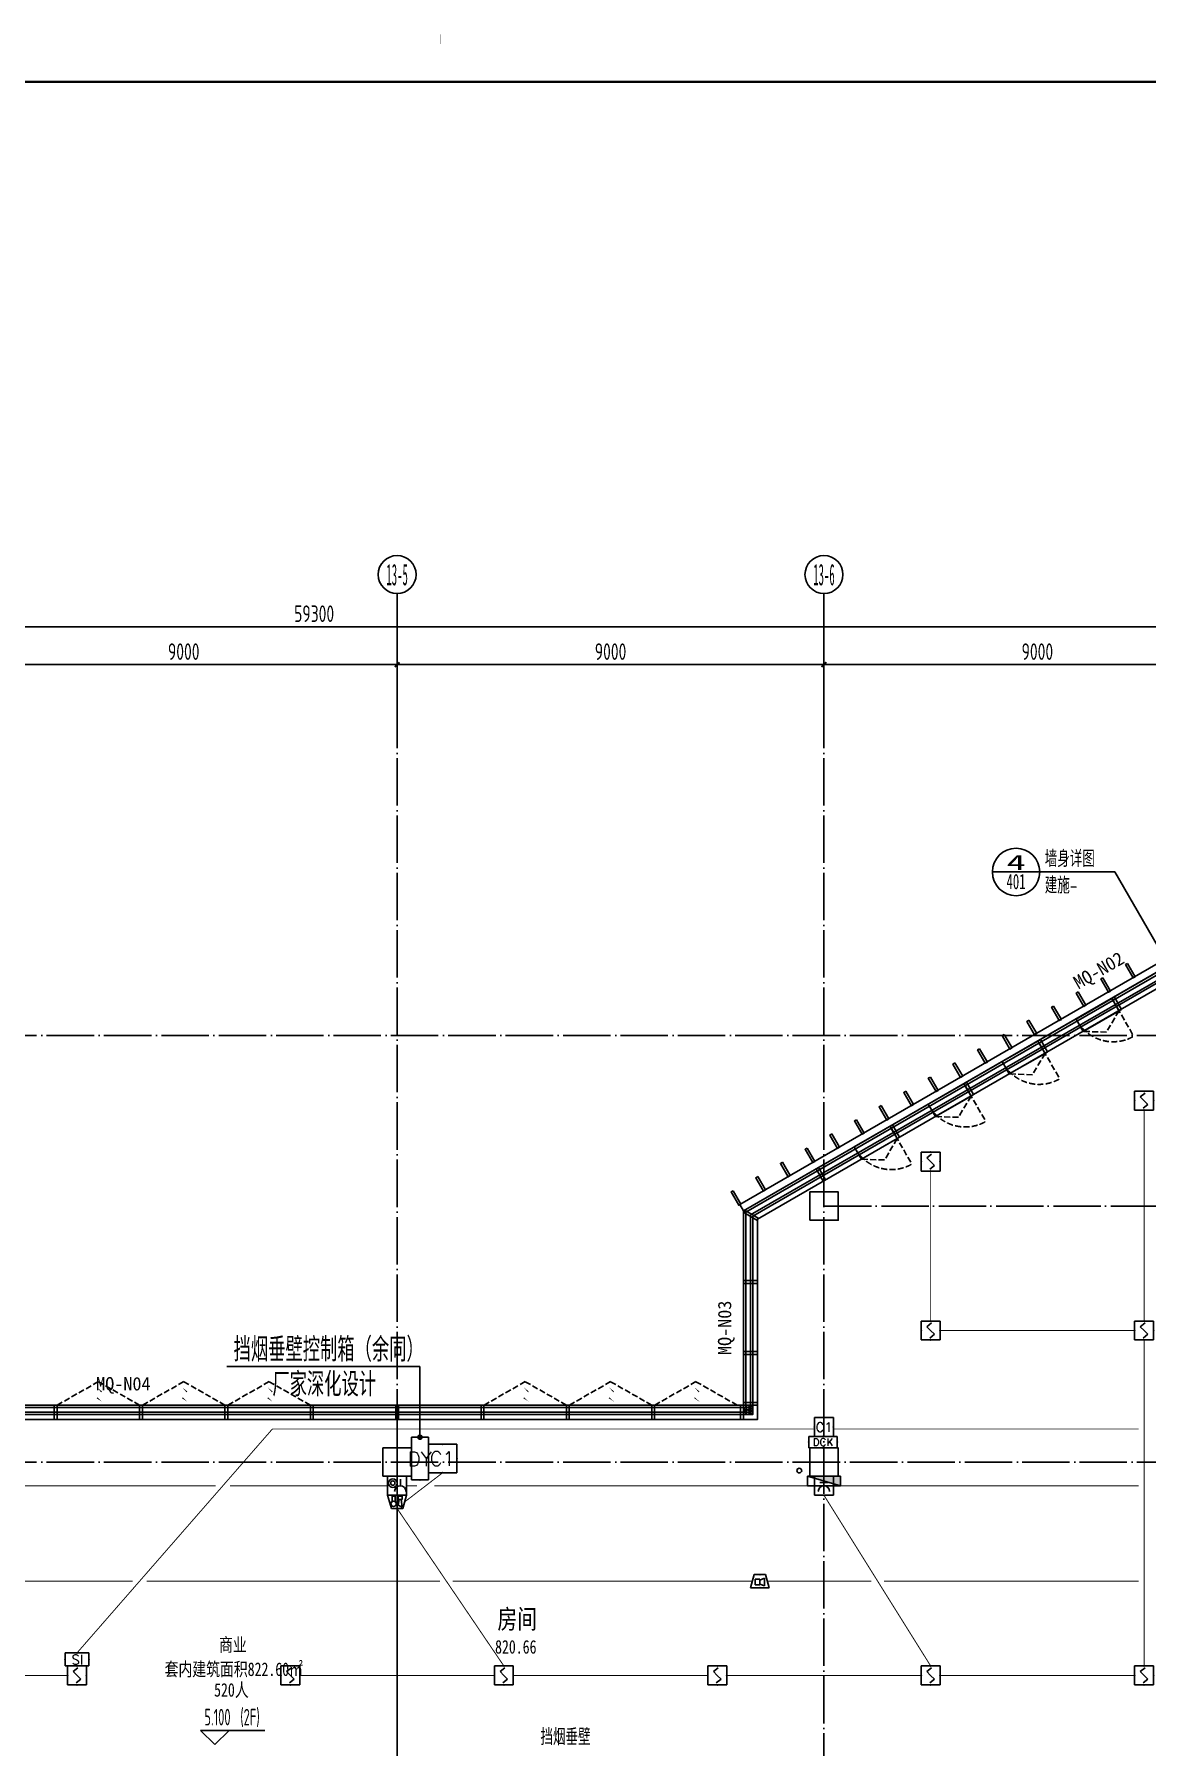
# Model space of a CAD drawing. Extents: x -1262219 to 73468, y -207485 to 163917.
# Drawn here: x -657526 to -634069, y 65395 to 101517 of the extents above; entities that cross this region are included whole.
import ezdxf
from ezdxf.enums import TextEntityAlignment as Align

# ---------------------------------------------------------------- set-up
doc = ezdxf.new("R2010")
doc.units = 0
doc.header["$LTSCALE"] = 500
doc.header["$MEASUREMENT"] = 0
for name, pattern in [('13#楼幕墙$0$DASH', [0.35, 0.25, -0.1]), ('X-104 13#平面$0$109 3#平面$0$DASH', [0.35, 0.25, -0.1]), ('X-104 13#平面$0$ACAD_ISO05W100', [34, 24, -3, 0.5, -3, 0.5, -3]), ('X-104 13#平面$0$DOTE', [2.42, 2, -0.2, 0.02, -0.2])]:
    doc.linetypes.add(name, pattern=pattern)
doc.layers.get('0').update_dxf_attribs({"linetype": 'CONTINUOUS'})
doc.layers.get('Defpoints').update_dxf_attribs({"linetype": 'CONTINUOUS'})
for name, color, linetype in [('13#楼幕墙$0$A-C_幕墙龙骨', 133, 'CONTINUOUS'), ('13#楼幕墙$0$A-C_玻璃幕墙', 140, 'CONTINUOUS'), ('13#楼幕墙$0$A-C_窗', 140, 'CONTINUOUS'), ('13#楼幕墙$0$A-TECH_结构', 21, 'CONTINUOUS'), ('13#楼幕墙$0$D-铝板', 181, 'CONTINUOUS'), ('AXIS_TEXT', 7, 'CONTINUOUS'), ('DIM-箱柜', 3, 'CONTINUOUS'), ('EQUIP-动力', 3, 'CONTINUOUS'), ('EQUIP-消防', 3, 'CONTINUOUS'), ('EQUIP-箱柜', 3, 'CONTINUOUS'), ('WIRE-消防', 4, 'TG_FS'), ('WIRE-消防广播', 6, 'TG_G'), ('WIRE-消防电源', 3, 'TG_FC'), ('WIRE-消防电话', 2, 'TG_FF'), ('X-104 13#平面$0$01-标注_标高', 200, 'CONTINUOUS'), ('X-104 13#平面$0$01-标注_符号', 200, 'CONTINUOUS'), ('X-104 13#平面$0$01-标注_轴线坐标', 132, 'CONTINUOUS'), ('X-104 13#平面$0$02-TEXT_房间', 7, 'CONTINUOUS'), ('X-104 13#平面$0$02-TEXT_标注', 130, 'CONTINUOUS'), ('X-104 13#平面$0$02-TEXT_轴号', 7, 'CONTINUOUS'), ('X-104 13#平面$0$A-TECH_暖通', 6, 'CONTINUOUS'), ('X-104 13#平面$0$A-TECH_水', 3, 'CONTINUOUS'), ('X-104 13#平面$0$A-TECH_结构', 21, 'CONTINUOUS'), ('X-104 13#平面$0$A_AXIS-轴线', 36, 'X-104 13#平面$0$DOTE'), ('X-104 13#平面$0$A_STR-砼柱', 51, 'CONTINUOUS')]:
    doc.layers.add(name, color=color, linetype=linetype)
doc.layers.add('X-104 13#平面$0$000套内', color=226, linetype='CONTINUOUS', lineweight=30, plot=False)
doc.styles.add('_TCH_DIM', font='SIMPLEX', dxfattribs={"bigfont": 'GBCBIG'})
doc.styles.add('_TEL_DIM', font='SIMPLEX', dxfattribs={"width": 0.8, "height": 3.5, "bigfont": 'JD'})
doc.styles.add('COMPLEX', font='COMPLEX')
doc.styles.add('TG_LINETYPE', font='SIMPLEX', dxfattribs={"width": 0.8, "height": 3, "bigfont": 'HZTXT'})
doc.styles.add('X-104 13#平面$0$_TCH_AXIS', font='STXIHEI.TTF', dxfattribs={"width": 0.75})
doc.styles.add('X-104 13#平面$0$_TCH_DIM', font='ros1.shx', dxfattribs={"width": 0.8, "bigfont": 'jd.shx'})
doc.styles.add('X-104 13#平面$0$_TCH_DIM_T3', font='ros1.shx', dxfattribs={"width": 0.8, "bigfont": 'jd.shx'})
doc.styles.add('X-104 13#平面$0$_TCH_LABEL', font='STXIHEI.TTF', dxfattribs={"width": 0.75})
doc.styles.add('X-104 13#平面$0$_TCH_SPACE', font='STXIHEI.TTF', dxfattribs={"width": 0.75, "height": 5})
doc.linetypes.add('TG_FC', pattern='A,2,-0.6,["FC",TG_LINETYPE,S=0.1,R=0,X=-0.5,Y=-0.15],0', length=2.6)
doc.linetypes.add('TG_FF', pattern='A,2,-0.6,["FF",TG_LINETYPE,S=0.1,R=0,X=-0.5,Y=-0.15],0', length=2.6)
doc.linetypes.add('TG_FS', pattern='A,2,-0.6,["FS",TG_LINETYPE,S=0.1,R=0,X=-0.5,Y=-0.15],0', length=2.6)
doc.linetypes.add('TG_G', pattern='A,2,-0.45,["G",TG_LINETYPE,S=0.1,R=0,X=-0.35,Y=-0.15],0', length=2.45)
doc.dimstyles.new('X-104 13#平面$0$_TCH_ARCH&&100', dxfattribs={"dimtxt": 350, "dimasz": 100, "dimexe": 250, "dimexo": 300, "dimgap": 100, "dimtad": 1, "dimdec": 0, "dimzin": 0, "dimdsep": 46, "dimtxsty": 'X-104 13#平面$0$_TCH_DIM_T3', "dimblk": 'X-104 13#平面$0$_ArchTick', "dimcen": 0.09, "dimclrt": 7, "dimazin": 2, "dimtfac": 1, "dimtdec": 0, "dimtix": 1, "dimtmove": 2, "dimatfit": 3, "dimfxl": 0, "dimtolj": 1, "dimtzin": 0, "dimarcsym": 0})

# ---------------------------------------------------------------- blocks, each defined once
blk = doc.blocks.new('图框-A1')
for points, const_width in [([(0, 0), (841, 0), (841, 594), (0, 594)], 0.05), ([(766, 584), (25, 584), (25, 10), (766, 10)], 0.5)]:
    blk.add_lwpolyline(points, close=True, dxfattribs=dict(const_width=const_width))
at = {"const_width": 0.05}
blk.add_lwpolyline([(420.5, 594), (420.5, 592)], dxfattribs=at)
blk = doc.blocks.new('13#楼幕墙$0$A$C2B4E24BF')
at = {"linetype": '13#楼幕墙$0$DASH'}
for points in [[(5, 50), (5, 920)], [(5, 300), (460, 557), (875, 300)]]:
    blk.add_lwpolyline(points, dxfattribs=at)
blk.add_lwpolyline([(5, 0), (875, 0), (875, 300), (5, 300)], close=True)
blk.add_arc((5, 50), 870, 0, 90, dxfattribs=at)
blk = doc.blocks.new('13#楼幕墙$0$A$C62EA228A')
at = {"linetype": '13#楼幕墙$0$DASH'}
blk.add_lwpolyline([(10, -300), (-860, -797), (-1730, -300)], dxfattribs=at)
at = {"layer": '13#楼幕墙$0$A-C_玻璃幕墙', "color": 1}
blk.add_lwpolyline([(-889, -674, 0, 25, 0), (-792, -580, 0, 0, 0), (-890, -456, 25, 0, 0), (-786, -374, 0, 0, 0)], format="xyseb", dxfattribs=at)
blk = doc.blocks.new('13#楼幕墙$0$ccdididi')
blk.add_lwpolyline([(50, 325), (0, 325), (0, 0), (50, 0)], close=True)
blk = doc.blocks.new('13#楼幕墙$0$A$C7A413A1D')
blk.add_lwpolyline([(-70, -300), (-10, -300), (-10, 0), (-70, 0)], close=True)
blk = doc.blocks.new('13#楼幕墙$0$$LinePat$岩棉板')
at = {"color": 0}
for p, q in [((0, -17), (12, -67)), ((12, -67), (24, -17))]:
    blk.add_line(p, q, dxfattribs=at)
for centre, start, end in [((12, -17), 0, 180), ((0, -67), 270, 0), ((24, -67), 180, 270)]:
    blk.add_arc(centre, 12, start, end, dxfattribs=at)
at = {"layer": 'Defpoints'}
blk.add_point((0, 0), dxfattribs=at)
at = {"layer": 'Defpoints', "color": 0}
blk.add_point((24, -84), dxfattribs=at)
blk = doc.blocks.new('*U148')
for points in [[(150, 150), (150, 200), (0, 200), (0, 0), (150, 0)], [(150, 0), (200, 0), (200, 150), (150, 150)]]:
    blk.add_lwpolyline(points)
at = {"color": 8, "yscale": 1.782568518697715, "zscale": 1.782568518697715}
for p, xscale, rotation in [((150, 200), 2.083067894769967, 270), ((150, 150), 2.083067894769967, 270), ((150, 100), 2.083067894769967, 270), ((150, 50), 2.083067894769967, 270), ((200, 0), 2.083333331597222, 180)]:
    blk.add_blockref('13#楼幕墙$0$$LinePat$岩棉板', p, dxfattribs=dict(at, xscale=xscale, rotation=rotation))
blk = doc.blocks.new('13#楼幕墙')
at = {"layer": '13#楼幕墙$0$A-C_幕墙龙骨'}
blk.add_lwpolyline([(38113, 76548), (38087, 76505), (37828, 76655), (37853, 76698)], close=True, dxfattribs=at)
at = {"layer": '13#楼幕墙$0$A-C_玻璃幕墙'}
for p, q in [((53293, 85645), (37800, 76700)), ((53288, 85584), (37850, 76671)), ((53272, 85402), (38000, 76585)), ((37800, 76700), (37800, 72600)), ((37850, 76671), (37850, 72550)), ((38000, 76585), (38000, 72400)), ((38000, 72400), (12440, 72400)), ((37850, 72550), (12485, 72550)), ((37800, 72600), (12500, 72600))]:
    blk.add_line(p, q, dxfattribs=at)
at = {"layer": '13#楼幕墙$0$A-TECH_结构'}
blk.add_lwpolyline([(4402, 77600), (-600, 77600), (-600, 60000), (21800, 60000), (21800, 61600), (58100, 61600), (58100, 81220), (53261, 85280), (38100, 76527), (38100, 72300), (12410, 72300), (4402, 77600)], dxfattribs=at)
at = {"layer": '13#楼幕墙$0$D-铝板'}
blk.add_lwpolyline([(37725, 76830), (53309, 85827), (53293, 85645), (37800, 76700)], close=True, dxfattribs=at)
at = {"layer": '13#楼幕墙$0$A-C_幕墙龙骨'}
for p, rotation in [((45633, 81214), 29.95337307627283), ((44073, 80315), 29.95337307627283), ((42514, 79416), 29.95337307627283), ((40954, 78518), 29.95337307627283), ((39394, 77619), 29.95337307627283), ((37800, 75240), 90), ((37800, 73740), 90), ((37800, 72670), 90)]:
    blk.add_blockref('13#楼幕墙$0$A$C7A413A1D', p, dxfattribs=dict(at, rotation=rotation))
for p in [(23340, 72600), (25140, 72600), (26940, 72600), (28740, 72600), (30540, 72600), (32340, 72600), (34140, 72600), (35940, 72600), (37810, 72600)]:
    blk.add_blockref('13#楼幕墙$0$A$C7A413A1D', p, dxfattribs=at)
at = {"layer": '13#楼幕墙$0$A-C_幕墙龙骨', "xscale": -1}
blk.add_blockref('*U148', (38000, 72400), dxfattribs=at)
at = {"layer": '13#楼幕墙$0$A-C_窗', "rotation": 209.9533730763658}
for p in [(45576, 81181), (44017, 80283), (42457, 79384), (40898, 78485)]:
    blk.add_blockref('13#楼幕墙$0$A$C2B4E24BF', p, dxfattribs=at)
at = {"layer": '13#楼幕墙$0$A-C_窗', "xscale": -1, "rotation": 180}
for p in [(25060, 72300), (26860, 72300), (28660, 72300), (34060, 72300), (35860, 72300), (37660, 72300)]:
    blk.add_blockref('13#楼幕墙$0$A$C62EA228A', p, dxfattribs=at)
at = {"layer": '13#楼幕墙$0$D-铝板', "rotation": 29.95337307636523}
for p in [(46021, 81611), (44982, 81012), (45502, 81311), (44462, 80712), (43942, 80413), (43422, 80113), (42902, 79813), (41863, 79214), (42382, 79514), (41343, 78915), (40823, 78615), (40303, 78315), (39783, 78016), (38743, 77417), (39263, 77716), (38224, 77117), (37704, 76818)]:
    blk.add_blockref('13#楼幕墙$0$ccdididi', p, dxfattribs=at)
blk = doc.blocks.new('_AXISO')
blk.add_circle((0, 0), 0.5)
at = {"layer": 'AXIS_TEXT', "style": 'COMPLEX', "width": 1.041667}
blk.add_attdef('A', text='', height=0.56, dxfattribs=at).set_placement((-0.25, -0.28), (0.25, -0.28), align=Align.FIT)
blk = doc.blocks.new('X-104 13#平面$0$_ArchTick')
at = {"color": 0, "linetype": 'ByBlock', "const_width": 0.4}
blk.add_lwpolyline([(-0.5, -0.5), (0.5, 0.5)], dxfattribs=at)
blk = doc.blocks.new('*D179')
at = {"layer": 'Defpoints', "color": 0}
for p in [(58400, 26620), (-900, 24620), (58400, 24620)]:
    blk.add_point(p, dxfattribs=at)
at = {"layer": 'X-104 13#平面$0$01-标注_轴线坐标', "color": 0, "lineweight": -2}
for p, q in [((-900, 24920), (-900, 26870)), ((58400, 24920), (58400, 26870)), ((-900, 26620), (58400, 26620))]:
    blk.add_line(p, q, dxfattribs=at)
at = {"layer": 'X-104 13#平面$0$01-标注_轴线坐标', "color": 0, "lineweight": -2, "xscale": 100, "yscale": 100, "zscale": 100, "rotation": 180}
blk.add_blockref('X-104 13#平面$0$_ArchTick', (-900, 26620), dxfattribs=at)
at = {"layer": 'X-104 13#平面$0$01-标注_轴线坐标', "color": 0, "lineweight": -2, "xscale": 100, "yscale": 100, "zscale": 100}
blk.add_blockref('X-104 13#平面$0$_ArchTick', (58400, 26620), dxfattribs=at)
at = {"layer": 'X-104 13#平面$0$01-标注_轴线坐标', "color": 7, "insert": (28750, 26895), "char_height": 350, "attachment_point": 5, "style": 'X-104 13#平面$0$_TCH_DIM_T3'}
blk.add_mtext('\\A1;59300', dxfattribs=at)
blk = doc.blocks.new('*D184')
at = {"layer": 'Defpoints', "color": 0}
for p in [(30500, 25820), (21500, 24620), (30500, 24620)]:
    blk.add_point(p, dxfattribs=at)
at = {"layer": 'X-104 13#平面$0$01-标注_轴线坐标', "color": 0, "lineweight": -2}
for p, q in [((21500, 24920), (21500, 26070)), ((30500, 24920), (30500, 26070)), ((21500, 25820), (30500, 25820))]:
    blk.add_line(p, q, dxfattribs=at)
at = {"layer": 'X-104 13#平面$0$01-标注_轴线坐标', "color": 0, "lineweight": -2, "xscale": 100, "yscale": 100, "zscale": 100, "rotation": 180}
blk.add_blockref('X-104 13#平面$0$_ArchTick', (21500, 25820), dxfattribs=at)
at = {"layer": 'X-104 13#平面$0$01-标注_轴线坐标', "color": 0, "lineweight": -2, "xscale": 100, "yscale": 100, "zscale": 100}
blk.add_blockref('X-104 13#平面$0$_ArchTick', (30500, 25820), dxfattribs=at)
at = {"layer": 'X-104 13#平面$0$01-标注_轴线坐标', "color": 7, "insert": (26000, 26095), "char_height": 350, "attachment_point": 5, "style": 'X-104 13#平面$0$_TCH_DIM_T3'}
blk.add_mtext('\\A1;9000', dxfattribs=at)
blk = doc.blocks.new('*D185')
at = {"layer": 'Defpoints', "color": 0}
for p in [(39500, 25820), (30500, 24620), (39500, 24620)]:
    blk.add_point(p, dxfattribs=at)
at = {"layer": 'X-104 13#平面$0$01-标注_轴线坐标', "color": 0, "lineweight": -2}
for p, q in [((30500, 24920), (30500, 26070)), ((39500, 24920), (39500, 26070)), ((30500, 25820), (39500, 25820))]:
    blk.add_line(p, q, dxfattribs=at)
at = {"layer": 'X-104 13#平面$0$01-标注_轴线坐标', "color": 0, "lineweight": -2, "xscale": 100, "yscale": 100, "zscale": 100, "rotation": 180}
blk.add_blockref('X-104 13#平面$0$_ArchTick', (30500, 25820), dxfattribs=at)
at = {"layer": 'X-104 13#平面$0$01-标注_轴线坐标', "color": 0, "lineweight": -2, "xscale": 100, "yscale": 100, "zscale": 100}
blk.add_blockref('X-104 13#平面$0$_ArchTick', (39500, 25820), dxfattribs=at)
at = {"layer": 'X-104 13#平面$0$01-标注_轴线坐标', "color": 7, "insert": (35000, 26095), "char_height": 350, "attachment_point": 5, "style": 'X-104 13#平面$0$_TCH_DIM_T3'}
blk.add_mtext('\\A1;9000', dxfattribs=at)
blk = doc.blocks.new('*D186')
at = {"layer": 'Defpoints', "color": 0}
for p in [(48500, 25820), (39500, 24620), (48500, 24620)]:
    blk.add_point(p, dxfattribs=at)
at = {"layer": 'X-104 13#平面$0$01-标注_轴线坐标', "color": 0, "lineweight": -2}
for p, q in [((39500, 24920), (39500, 26070)), ((48500, 24920), (48500, 26070)), ((39500, 25820), (48500, 25820))]:
    blk.add_line(p, q, dxfattribs=at)
at = {"layer": 'X-104 13#平面$0$01-标注_轴线坐标', "color": 0, "lineweight": -2, "xscale": 100, "yscale": 100, "zscale": 100, "rotation": 180}
blk.add_blockref('X-104 13#平面$0$_ArchTick', (39500, 25820), dxfattribs=at)
at = {"layer": 'X-104 13#平面$0$01-标注_轴线坐标', "color": 0, "lineweight": -2, "xscale": 100, "yscale": 100, "zscale": 100}
blk.add_blockref('X-104 13#平面$0$_ArchTick', (48500, 25820), dxfattribs=at)
at = {"layer": 'X-104 13#平面$0$01-标注_轴线坐标', "color": 7, "insert": (44000, 26095), "char_height": 350, "attachment_point": 5, "style": 'X-104 13#平面$0$_TCH_DIM_T3'}
blk.add_mtext('\\A1;9000', dxfattribs=at)
blk = doc.blocks.new('X-104 13#平面$0$$TwtSys$00000434')
for p, q in [((-0.5, 0.5), (-0.5, -0.5)), ((-0.5, -0.5), (0.5, 0.5)), ((0.5, 0.5), (-0.5, 0.5)), ((0.5, -0.5), (0.5, 0.5)), ((-0.5, -0.5), (0.5, -0.5))]:
    blk.add_line(p, q)
blk.add_solid([(0.5, -0.5), (0.5, 0.5), (-0.5, -0.5)])
blk = doc.blocks.new('X-104 13#平面$0$A$C55540B70')
at = {"layer": 'X-104 13#平面$0$A-TECH_水'}
blk.add_circle((-18520, 71220), 50, dxfattribs=at)
at = {"layer": 'X-104 13#平面$0$A-TECH_水', "xscale": -700, "yscale": 200, "zscale": 700, "rotation": 180}
blk.add_blockref('X-104 13#平面$0$$TwtSys$00000434', (-18000, 71000), dxfattribs=at)
blk = doc.blocks.new('_FZHK')
blk.add_lwpolyline([(-0.5, -0.5), (0.5, -0.5), (0.5, 0.5), (-0.5, 0.5)], close=True)
blk = doc.blocks.new('$equip_U$00000201(HT0787)')
at = {"color": 3}
for p, q in [((0.5, 0.5), (-0.5, 0.5)), ((-0.5, 0.5), (-0.5, -0.5)), ((-0.2, 0.2), (0.05, 0.4)), ((0, 0), (-0.2, 0.2)), ((0, 0), (0.2, -0.2)), ((0.5, -0.5), (0.5, 0.5)), ((-0.5, -0.5), (0.5, -0.5)), ((0.2, -0.2), (-0.05, -0.4))]:
    blk.add_line(p, q, dxfattribs=at)
for points, const_width in [([(-0.5, 0.5), (0.5, 0.5)], 0.025), ([(-0.5, -0.5), (-0.5, 0.5)], 0.025), ([(0.05, 0.4), (-0.2, 0.2), (0.2, -0.2), (-0.05, -0.4)], 0.0125), ([(0.5, 0.5), (0.5, -0.5)], 0.025), ([(0.5, -0.5), (-0.5, -0.5)], 0.025)]:
    blk.add_lwpolyline(points, dxfattribs=dict(at, const_width=const_width))
blk.add_lwpolyline([(0.5, 0.5), (0.5, -0.5)], dxfattribs=at)
for p in [(-0.5, 0), (0, 0.5), (0.5, 0), (0, -0.5)]:
    blk.add_point(p)
at = {"color": 7, "style": '_TEL_DIM', "flags": 1}
blk.add_attdef('A', text='', height=0.000025, dxfattribs=at).set_placement((0, 0), align=Align.MIDDLE_CENTER)
blk = doc.blocks.new('$equip_U$00000153(HT0787)')
at = {"color": 4}
for p, q in [((-0.3, 0.35), (-0.5, -0.35)), ((0.3, 0.35), (-0.3, 0.35)), ((-0.25, 0.1), (-0.25, -0.2)), ((0, 0.1), (-0.25, 0.1)), ((0, 0.05), (0.25, 0.15)), ((0, -0.2), (0, 0.1)), ((0.25, 0.15), (0.25, -0.25)), ((0.5, -0.35), (0.3, 0.35)), ((-0.5, -0.35), (0.5, -0.35)), ((-0.25, -0.2), (0, -0.2)), ((0.25, -0.25), (0, -0.15))]:
    blk.add_line(p, q, dxfattribs=at)
at = {"color": 4, "const_width": 0.0125}
blk.add_lwpolyline([(-0.3, 0.35), (-0.5, -0.35), (0.5, -0.35), (0.3, 0.35), (-0.3, 0.35)], dxfattribs=at)
for p in [(-0.4, 0), (0, 0.35), (0.4, 0), (0, -0.35)]:
    blk.add_point(p)
at = {"color": 7, "style": '_TEL_DIM', "flags": 1}
blk.add_attdef('A', text='', height=0.000025, dxfattribs=at).set_placement((0, 0), align=Align.MIDDLE_CENTER)
blk = doc.blocks.new('$equip_U$00000278(HT0787)')
at = {"color": 3}
for p, q in [((-0.5, 1), (-0.5, 0)), ((0.5, 1), (-0.5, 1)), ((0.5, 0), (0.5, 1)), ((-0.5, 0), (0.5, 0))]:
    blk.add_line(p, q, dxfattribs=at)
for p, q in [((-0.219, 0.331), (0.222, 0.331)), ((0, 0.5), (0, 0.15))]:
    blk.add_line(p, q)
at = {"color": 3, "const_width": 0.025}
for points in [[(-0.5, 0), (-0.5, 1)], [(-0.5, 1), (0.5, 1)], [(0.5, 1), (0.5, 0)], [(0.5, 0), (-0.5, 0)]]:
    blk.add_lwpolyline(points, dxfattribs=at)
blk.add_arc((0, 0.8), 0.3, 180, 0)
for p in [(0, 1), (-0.5, 0.5), (0, 0), (0.5, 0.5)]:
    blk.add_point(p)
at = {"color": 7, "style": '_TEL_DIM', "flags": 1}
for tag in ['A', 'REMARK']:
    blk.add_attdef(tag, text='', height=0.000025, dxfattribs=at).set_placement((0, 0), align=Align.MIDDLE_CENTER)
blk = doc.blocks.new('$equip_U$00000276(HT0787)')
at = {"color": 3}
for p, q in [((-0.5, 1), (-0.5, 0)), ((0.5, 1), (-0.5, 1)), ((0.5, 0), (0.5, 1)), ((-0.5, 0), (0.5, 0))]:
    blk.add_line(p, q, dxfattribs=at)
blk.add_line((-0.169, 0.5), (-0.169, 0.15))
at = {"color": 3, "const_width": 0.025}
for points in [[(-0.5, 0), (-0.5, 1)], [(-0.5, 1), (0.5, 1)], [(0.5, 1), (0.5, 0)], [(0.5, 0), (-0.5, 0)]]:
    blk.add_lwpolyline(points, dxfattribs=at)
at = {"color": 3}
blk.add_lwpolyline([(0.5, 1), (0.5, 0)], dxfattribs=at)
for radius in [0.226, 0.113]:
    blk.add_circle((0.227, 0.36), radius)
blk.add_arc((-0.169, 0.8), 0.3, 180, 0)
for p in [(0, 1), (-0.5, 0.5), (0, 0), (0.5, 0.5)]:
    blk.add_point(p)
at = {"color": 7, "style": '_TEL_DIM', "flags": 1}
for tag in ['A', 'REMARK']:
    blk.add_attdef(tag, text='', height=0.000025, dxfattribs=at).set_placement((0, 0), align=Align.MIDDLE_CENTER)
blk = doc.blocks.new('$equip_U$00000160(HT0787)')
at = {"color": 1}
for p, q in [((-0.3, 0.7), (-0.5, 0)), ((-0.5, 0), (0.5, 0)), ((0.3, 0.7), (-0.3, 0.7)), ((-0.27, 0.626), (-0.05, 0.526)), ((-0.22, 0.226), (-0.27, 0.626)), ((-0.05, 0.226), (-0.27, 0.226)), ((-0.27, 0.226), (-0.27, 0.056)), ((-0.27, 0.056), (-0.05, 0.056)), ((-0.05, 0.526), (-0.1, 0.226)), ((-0.05, 0.056), (-0.05, 0.226)), ((0, 0.7), (0, 0)), ((0.112, 0.052), (0.112, 0.337)), ((0.262, 0.052), (0.112, 0.052)), ((0.262, 0.337), (0.262, 0.052)), ((0.5, 0), (0.3, 0.7))]:
    blk.add_line(p, q, dxfattribs=at)
at = {"color": 1, "const_width": 0.0125}
blk.add_lwpolyline([(-0.3, 0.7), (-0.5, 0), (0.5, 0), (0.3, 0.7), (-0.3, 0.7)], dxfattribs=at)
at = {"color": 1}
blk.add_circle((0.187, 0.452), 0.139, dxfattribs=at)
for p in [(-0.4, 0.35), (0, 0.7), (0, 0), (0.4, 0.35)]:
    blk.add_point(p)
at = {"color": 7, "style": '_TEL_DIM', "flags": 1}
blk.add_attdef('A', text='', height=0.000025, dxfattribs=at).set_placement((0, 0), align=Align.MIDDLE_CENTER)
blk = doc.blocks.new('$equip_U$00000295(HT0787)')
at = {"color": 3}
for p, q in [((-0.625, 0), (-0.625, 0.687)), ((-0.625, 0.687), (0.625, 0.687)), ((0.625, 0), (-0.625, 0)), ((0.625, 0.687), (0.625, 0))]:
    blk.add_line(p, q, dxfattribs=at)
at = {"color": 3, "const_width": 0.0125}
blk.add_lwpolyline([(-0.625, 0), (0.625, 0), (0.625, 0.687), (-0.625, 0.687), (-0.625, 0)], dxfattribs=at)
for p in [(-0.625, 0.344), (0, 0.687), (0.625, 0.344)]:
    blk.add_point(p)
at = {"color": 7, "style": '_TEL_DIM'}
for tag, height in [('SI', 0.5), ('$TEXT$', 0.000025)]:
    blk.add_attdef(tag, text='', height=height, dxfattribs=at).set_placement((0.016, 0.33), align=Align.MIDDLE_CENTER)
at = {"color": 7, "style": '_TEL_DIM', "flags": 1}
for tag in ['REMARK', 'REMARK', 'A', 'REMARK']:
    blk.add_attdef(tag, text='', height=0.000025, dxfattribs=at).set_placement((0, 0), align=Align.MIDDLE_CENTER)
blk = doc.blocks.new('$equip$00001816')
for p, q in [((0.75, 0.6), (-0.75, 0.6)), ((-0.75, 0.6), (-0.75, 0)), ((-0.75, 0), (0.75, 0)), ((0.75, 0), (0.75, 0.6))]:
    blk.add_line(p, q)
for p in [(-0.75, 0.3), (0, 0.6), (0, 0), (0.75, 0.3)]:
    blk.add_point(p)
at = {"color": 7, "style": '_TEL_DIM'}
blk.add_attdef('$TEXT$', text='', height=0.4, dxfattribs=at).set_placement((0, 0.3), align=Align.MIDDLE_CENTER)
at = {"color": 7, "style": '_TEL_DIM', "flags": 1}
blk.add_attdef('A', text='', height=0.00002, dxfattribs=at).set_placement((0, 0), align=Align.MIDDLE_CENTER)
blk = doc.blocks.new('$equip_U$00000169(HT0787)')
at = {"color": 1}
for p, q in [((0.5, 1), (-0.5, 1)), ((-0.5, 1), (-0.5, 0)), ((0.5, 1), (-0.5, 1)), ((-0.5, 1), (-0.5, 0)), ((0.5, 0), (0.5, 1)), ((0.5, 0), (0.5, 1)), ((-0.5, 0), (0.5, 0)), ((-0.5, 0), (0.5, 0))]:
    blk.add_line(p, q, dxfattribs=at)
at = {"color": 1, "const_width": 0.0125}
for points in [[(-0.5, 1), (-0.5, 0)], [(0.5, 1), (-0.5, 1)], [(0.5, 0), (0.5, 1)], [(-0.5, 0), (0.5, 0)]]:
    blk.add_lwpolyline(points, dxfattribs=at)
for p in [(0, 1), (-0.5, 0.5), (0, 0), (0.5, 0.5)]:
    blk.add_point(p)
at = {"color": 7, "style": '_TEL_DIM'}
blk.add_attdef('$TEXT$', text='', height=0.5, dxfattribs=at).set_placement((0.004, 0.487), align=Align.MIDDLE_CENTER)
at = {"color": 7, "style": '_TEL_DIM', "flags": 1}
blk.add_attdef('A', text='', height=0.000025, dxfattribs=at).set_placement((0, 0), align=Align.MIDDLE_CENTER)
blk = doc.blocks.new('$equip_U$00000398(HT0787)')
at = {"color": 3}
for p, q in [((0.75, 0.6), (-0.75, 0.6)), ((-0.75, 0.6), (-0.75, 0)), ((-0.75, 0), (0.75, 0)), ((0.75, 0), (0.75, 0.6))]:
    blk.add_line(p, q, dxfattribs=at)
for p in [(-0.75, 0.3), (0, 0.6), (0.75, 0.3)]:
    blk.add_point(p)
at = {"color": 7, "style": '_TEL_DIM'}
blk.add_attdef('$TEXT$', text='', height=0.5, dxfattribs=at).set_placement((0.016, 0.296), align=Align.MIDDLE_CENTER)
at = {"color": 7, "style": '_TEL_DIM', "flags": 1}
for tag in ['A', 'REMARK']:
    blk.add_attdef(tag, text='', height=0.000025, dxfattribs=at).set_placement((0, 0), align=Align.MIDDLE_CENTER)
blk = doc.blocks.new('X-104 13#平面$0$轴网')
at = {"layer": 'X-104 13#平面$0$01-标注_轴线坐标'}
for p, q in [((30500, 24620.3), (30500, 27320.3)), ((39500, 24620.3), (39500, 27320.3))]:
    blk.add_line(p, q, dxfattribs=at)
at = {"layer": 'X-104 13#平面$0$A_AXIS-轴线', "linetype": 'X-104 13#平面$0$DOTE'}
for p, q in [((30500, -7401), (30500, 24620.3)), ((39500, -7401), (39500, 24620.3)), ((60408.4, 18000), (-2925, 18000)), ((60408.4, 9000), (-2925, 9000))]:
    blk.add_line(p, q, dxfattribs=at)
at = {"layer": 'X-104 13#平面$0$01-标注_轴线坐标'}
ref = blk.add_blockref('_AXISO', (30500, 27720.3), dxfattribs=dict(at, xscale=800, yscale=800, zscale=800))
ref.add_attrib('A', '13-5', dxfattribs={"layer": 'X-104 13#平面$0$02-TEXT_轴号', "height": 452.55, "style": 'X-104 13#平面$0$_TCH_AXIS', "width": 0.499498}).set_placement((30273.7, 27494), (30726.3, 27494), align=Align.FIT)
ref = blk.add_blockref('_AXISO', (39500, 27720.3), dxfattribs=dict(at, xscale=800, yscale=800, zscale=800))
ref.add_attrib('A', '13-6', dxfattribs={"layer": 'X-104 13#平面$0$02-TEXT_轴号', "height": 452.55, "style": 'X-104 13#平面$0$_TCH_AXIS', "width": 0.499498}).set_placement((39273.7, 27494), (39726.3, 27494), align=Align.FIT)
for p1, p2, distance, text, picture, middle in [((-900, 24620.3), (58400, 24620.3), 2000, '59300', '*D179', (28750, 26895.3)), ((21500, 24620.3), (30500, 24620.3), 1200, '9000', '*D184', (26000, 26095.3)), ((30500, 24620.3), (39500, 24620.3), 1200, '9000', '*D185', (35000, 26095.3)), ((39500, 24620.3), (48500, 24620.3), 1200, '9000', '*D186', (44000, 26095.3))]:
    dim = blk.add_aligned_dim(p1=p1, p2=p2, distance=distance, text=text, dimstyle='X-104 13#平面$0$_TCH_ARCH&&100', dxfattribs=at)
    dim.commit()
    dim.dimension.update_dxf_attribs({"geometry": picture, "text_midpoint": middle})
blk = doc.blocks.new('X-104 13#平面')
at = {"layer": 'X-104 13#平面$0$000套内'}
blk.add_lwpolyline([(4100, 77750), (4100, 68700), (-750, 68700), (-750, 59850), (21950, 59850), (21950, 61450), (58250, 61450), (58250, 71300), (48400, 71300), (48400, 73450), (53400, 73450), (53400, 80500), (58250, 80500), (58250, 81290.1), (53289, 85452.6), (37950, 76613.3), (37950, 72450), (12454.9, 72450), (4447.4, 77750)], close=True, dxfattribs=at)
at = {"layer": 'X-104 13#平面$0$01-标注_标高'}
for p, q in [((26655.6, 65440.3), (26355.6, 65740.3)), ((26355.6, 65740.3), (27712.1, 65740.3)), ((26655.6, 65440.3), (26955.6, 65740.3))]:
    blk.add_line(p, q, dxfattribs=at)
at = {"layer": 'X-104 13#平面$0$01-标注_符号'}
for p, q in [((44050.6, 83846.8), (43050.6, 83846.8)), ((45634.8, 83846.8), (44050.6, 83846.8)), ((46920.7, 81619.4), (45634.8, 83846.8))]:
    blk.add_line(p, q, dxfattribs=at)
blk.add_circle((43550.6, 83846.8), 500, dxfattribs=at)
at = {"layer": 'X-104 13#平面$0$A-TECH_暖通', "linetype": 'X-104 13#平面$0$109 3#平面$0$DASH', "const_width": 30}
for points in [[(30500, 72300), (30500, 71700)], [(30500, 71100), (30500, 62700)]]:
    blk.add_lwpolyline(points, dxfattribs=at)
at = {"layer": 'X-104 13#平面$0$A-TECH_结构'}
blk.add_lwpolyline([(58100, 61600), (58100, 81220), (53261.3, 85280.2), (38100, 76526.8), (38100, 72300), (12409.7, 72300), (4402.3, 77600), (-600, 77600), (-600, 60000), (21800, 60000), (21800, 61600)], close=True, dxfattribs=at)
at = {"layer": 'X-104 13#平面$0$A_AXIS-轴线', "linetype": 'X-104 13#平面$0$DOTE'}
blk.add_line((39500, 76800), (60408.4, 76800), dxfattribs=at)
for name, p in [('X-104 13#平面$0$A$C55540B70', (57500, 0)), ('X-104 13#平面$0$轴网', (0, 62400))]:
    blk.add_blockref(name, p)
at = {"xscale": 100, "yscale": 100, "zscale": 100}
blk.add_blockref('图框-A1', (-10634.5, 42114.8), dxfattribs=at)
at = {"layer": 'X-104 13#平面$0$A-TECH_结构'}
blk.add_blockref('13#楼幕墙', (0, 0), dxfattribs=at)
at = {"layer": 'X-104 13#平面$0$A_STR-砼柱', "xscale": 600, "yscale": 600, "zscale": 600}
for p in [(39500, 76800), (30500, 71400), (39500, 71400)]:
    blk.add_blockref('_FZHK', p, dxfattribs=at)
at = {"layer": 'X-104 13#平面$0$000套内', "style": 'X-104 13#平面$0$_TCH_SPACE', "width": 0.75}
for s, height, p in [('房间', 407.75, (32615.2, 67885.2)), ('820.66', 285.43, (32564.8, 67360.2))]:
    blk.add_text(s, height=height, dxfattribs=at).set_placement(p)
at = {"layer": 'X-104 13#平面$0$01-标注_标高', "color": 7, "style": 'X-104 13#平面$0$_TCH_DIM', "width": 0.64}
for s, p in [('5.100', (26435.7, 65845.3)), ('(2F)', (27192.9, 65845.3))]:
    blk.add_text(s, height=350, dxfattribs=at).set_placement(p)
at = {"layer": 'X-104 13#平面$0$01-标注_符号', "color": 7, "style": 'X-104 13#平面$0$_TCH_LABEL'}
for s, height, width, p, p2 in [('4', 322, 2.247292, (43349.4, 83887.1), (43751.9, 83887.1)), ('401', 321.99, 0.749097, (43349.4, 83484.6), (43751.9, 83484.6))]:
    blk.add_text(s, height=height, dxfattribs=dict(at, width=width)).set_placement(p, p2, align=Align.FIT)
at = {"layer": 'X-104 13#平面$0$01-标注_符号', "color": 7, "style": 'X-104 13#平面$0$_TCH_DIM', "width": 0.8}
for s, p in [('墙身详图', (44155.6, 83951.8)), ('建施-', (44155.6, 83391.8)), ('挡烟垂壁', (33522.1, 65428.2))]:
    blk.add_text(s, height=347.29, dxfattribs=at).set_placement(p)
at = {"layer": 'X-104 13#平面$0$01-标注_符号', "style": 'X-104 13#平面$0$_TCH_SPACE', "width": 0.75}
for s, height, p in [('套内建筑面积822.60㎡', 285.426, (25597, 66888.7)), ('520人', 285.43, (26640.5, 66451.9))]:
    blk.add_text(s, height=height, dxfattribs=at).set_placement(p)
at = {"layer": 'X-104 13#平面$0$02-TEXT_房间', "style": 'X-104 13#平面$0$_TCH_SPACE', "width": 0.75}
blk.add_text('商业', height=285.43, dxfattribs=at).set_placement((26745.9, 67405.1))
at = {"layer": 'X-104 13#平面$0$02-TEXT_标注', "linetype": 'X-104 13#平面$0$ACAD_ISO05W100', "style": 'X-104 13#平面$0$_TCH_AXIS'}
for s, rotation, p in [('MQ-N02', 29.95337, (44866.1, 81366.9)), ('MQ-N03', 90, (37545.2, 73657.8))]:
    blk.add_text(s, height=281.25, rotation=rotation, dxfattribs=at).set_placement(p)
blk.add_text('MQ-N04', height=281.25, dxfattribs=at).set_placement((24153.2, 72911.3))

msp = doc.modelspace()

# ---------------------------------------------------------------- linework, layer by layer
at = {"layer": 'DIM-箱柜'}
for p, q in [((-649395, 73416), (-653466, 73416)), ((-649395, 71925), (-649395, 73416))]:
    msp.add_line(p, q, dxfattribs=at)
at = {"layer": 'DIM-箱柜', "const_width": 60}
msp.add_lwpolyline([(-649395, 71895, 1), (-649395, 71955, 1)], format="xyb", close=True, dxfattribs=at)
at = {"layer": 'WIRE-消防', "const_width": 20}
for points in [[(-634125, 74375), (-634125, 78823)], [(-638625, 74375), (-638625, 77537)], [(-638425, 74175), (-634325, 74175)], [(-640875, 70700), (-638625, 67100)], [(-651925, 66900), (-647825, 66900)]]:
    msp.add_lwpolyline(points, dxfattribs=at)
at = {"layer": 'WIRE-消防广播', "const_width": 20}
for points in [[(-659402, 68888), (-655455, 68888)], [(-655156, 68888), (-648973, 68888)], [(-648701, 68888), (-642387, 68888)], [(-642067, 68888), (-639875, 68888)], [(-639610, 68888), (-634238, 68888)]]:
    msp.add_lwpolyline(points, dxfattribs=at)
at = {"layer": 'WIRE-消防电源', "const_width": 20}
for points in [[(-634125, 73975), (-634125, 67100)], [(-652505, 72098), (-656625, 67375)], [(-641075, 72098), (-652505, 72098)], [(-634238, 72098), (-640675, 72098)], [(-649715, 70560), (-648915, 71175)], [(-649875, 70420), (-647625, 67100)], [(-660925, 66900), (-656825, 66900)], [(-647425, 66900), (-643325, 66900)], [(-642925, 66900), (-638825, 66900)], [(-638425, 66900), (-634325, 66900)]]:
    msp.add_lwpolyline(points, dxfattribs=at)
at = {"layer": 'WIRE-消防电话', "const_width": 20}
for points in [[(-653699, 70900), (-658563, 70900)], [(-650075, 70900), (-653401, 70900)], [(-649675, 70900), (-649458, 70900)], [(-649088, 70900), (-641188, 70900)], [(-640563, 70900), (-634238, 70900)]]:
    msp.add_lwpolyline(points, dxfattribs=at)

# ---------------------------------------------------------------- block references
msp.add_blockref('X-104 13#平面', (-680375, 0))
at = {"layer": 'EQUIP-动力', "xscale": 400, "yscale": 400, "zscale": 400}
msp.add_blockref('$equip$00001816', (-640895, 71700), dxfattribs=at).add_auto_attribs({'$TEXT$': 'DCK'})
at = {"layer": 'EQUIP-消防', "xscale": 400, "yscale": 400, "zscale": 400}
for name, p in [('$equip_U$00000201(HT0787)', (-634125, 79023)), ('$equip_U$00000201(HT0787)', (-638625, 77737)), ('$equip_U$00000201(HT0787)', (-638625, 74175)), ('$equip_U$00000201(HT0787)', (-634125, 74175)), ('$equip_U$00000153(HT0787)', (-642227, 68888)), ('$equip_U$00000201(HT0787)', (-656625, 66900)), ('$equip_U$00000201(HT0787)', (-652125, 66900)), ('$equip_U$00000201(HT0787)', (-647625, 66900)), ('$equip_U$00000201(HT0787)', (-643125, 66900)), ('$equip_U$00000201(HT0787)', (-638625, 66900)), ('$equip_U$00000201(HT0787)', (-634125, 66900))]:
    msp.add_blockref(name, p, dxfattribs=at)
for name, p, values in [('$equip_U$00000169(HT0787)', (-640875, 71940), {'$TEXT$': 'C1'}), ('$equip_U$00000295(HT0787)', (-656625, 67100), {'SI': 'SI', '$TEXT$': '$TEXT$'})]:
    msp.add_blockref(name, p, dxfattribs=at).add_auto_attribs(values)
at = {"layer": 'EQUIP-消防'}
ref = msp.add_blockref('$equip_U$00000169(HT0787)', (-649215, 71475), dxfattribs=dict(at, xscale=600, yscale=600, zscale=600, rotation=270))
ref.add_attrib('$TEXT$', 'C1', dxfattribs={"layer": '0', "color": 7, "height": 300, "style": '_TEL_DIM'}).set_placement((-648923, 71473), align=Align.MIDDLE_CENTER)
at = {"layer": 'EQUIP-消防', "xscale": 400, "yscale": 400, "zscale": 400, "rotation": 180}
for name, p in [('$equip_U$00000276(HT0787)', (-649875, 71100)), ('$equip_U$00000278(HT0787)', (-640875, 71100)), ('$equip_U$00000160(HT0787)', (-649875, 70700))]:
    msp.add_blockref(name, p, dxfattribs=at)
at = {"layer": 'EQUIP-箱柜'}
ref = msp.add_blockref('$equip_U$00000398(HT0787)', (-649575, 71475), dxfattribs=dict(at, xscale=600, yscale=600, zscale=600, rotation=270))
ref.add_attrib('$TEXT$', 'DY', dxfattribs={"layer": '0', "color": 7, "height": 300, "style": '_TEL_DIM'}).set_placement((-649398, 71466), align=Align.MIDDLE_CENTER)

# ---------------------------------------------------------------- texts
at = {"layer": 'DIM-箱柜', "color": 7, "style": '_TCH_DIM'}
for s, height, p in [('挡烟垂壁控制箱（余同）', 506.38, (-653323, 73521)), ('厂家深化设计', 506.4, (-652506, 72786))]:
    msp.add_text(s, height=height, dxfattribs=at).set_placement(p)

doc.saveas('drawing.dxf')
